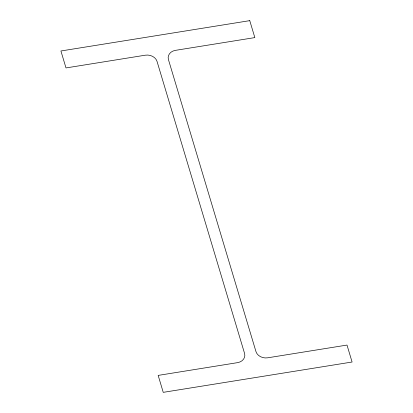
<?xml version="1.0" encoding="UTF-8"?>
<svg xmlns="http://www.w3.org/2000/svg" width="413" height="413" viewBox="0 0 413 413"><rect width="100%" height="100%" fill="white"/><g stroke="black" fill="none" stroke-linecap="round" stroke-linejoin="round"><path stroke-width="0.62" d="M249.757 20.65L60.912 50.98L65.997 67.933L145.34 55.187A9.685 7.857 6.9 0 1 157.038 61.423L244.563 353.409A9.685 7.857 6.9 0 1 237.506 362.655L158.164 375.402L163.243 392.35L352.088 362.02L347.003 345.067L267.66 357.813A9.685 7.857 6.9 0 1 255.962 351.577L168.437 59.591A9.685 7.857 6.9 0 1 175.494 50.345L254.836 37.598L249.757 20.65"/></g></svg>
